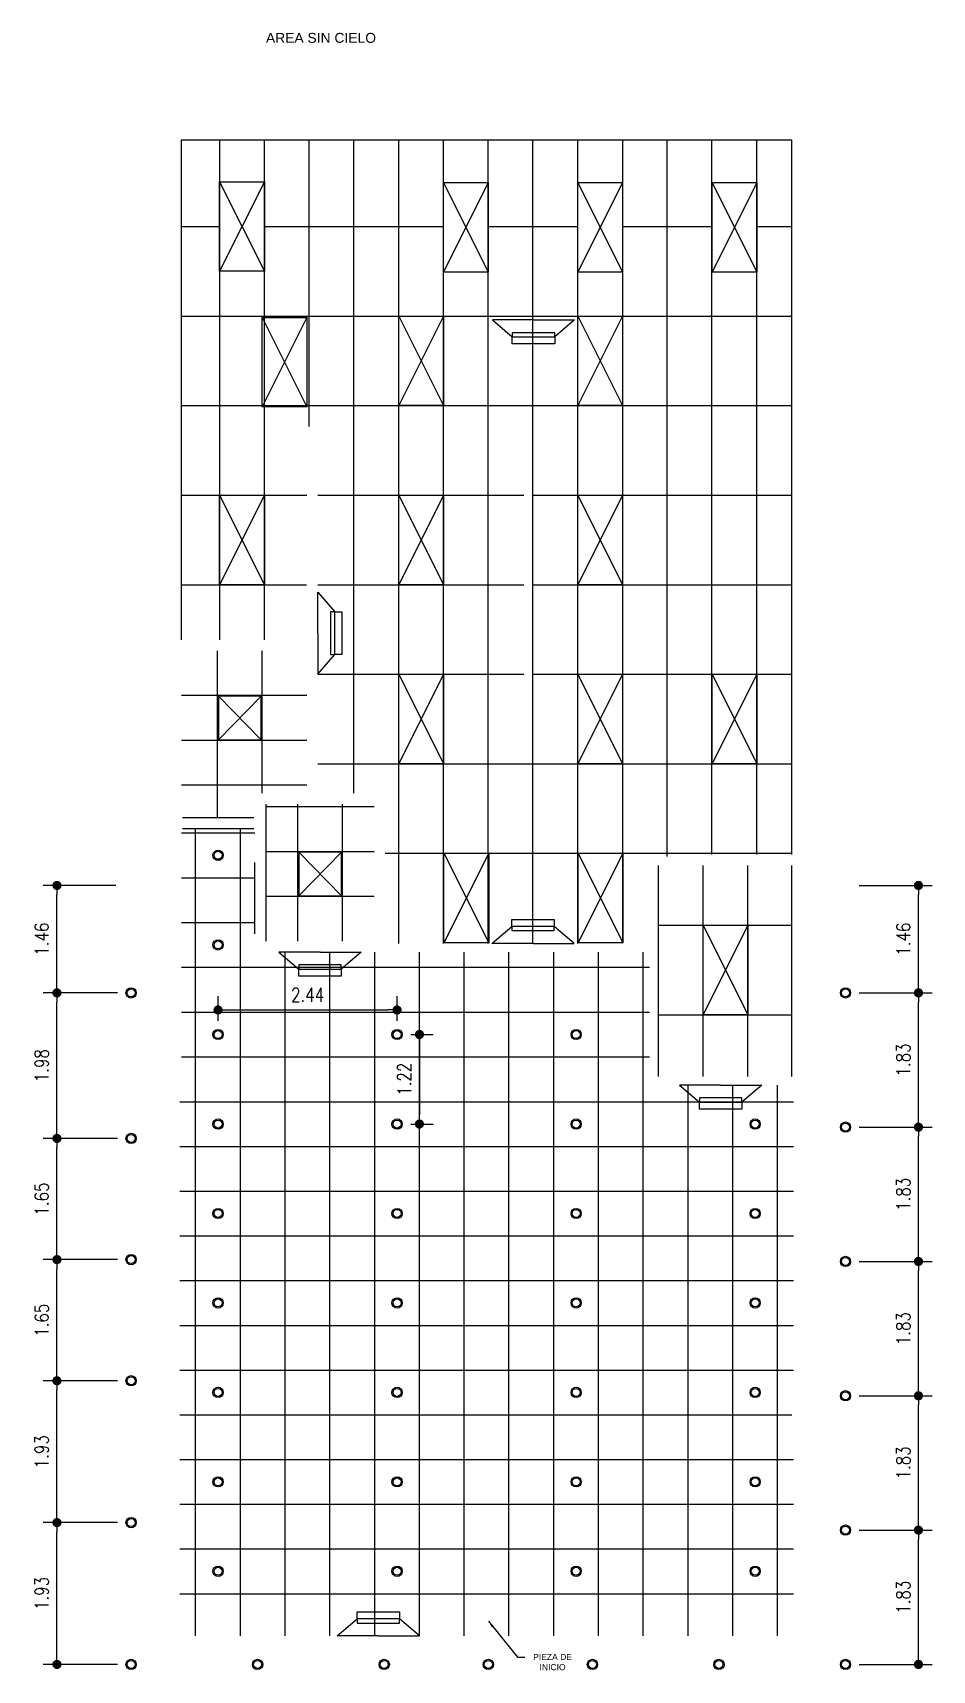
# Model space of a CAD drawing. Header units: metres. Extents: x 5914.5 to 5926.7, y 1788.6 to 1810.9.
import ezdxf

# ---------------------------------------------------------------- set-up
doc = ezdxf.new("R2010")
doc.units = ezdxf.units.M
doc.header["$LTSCALE"] = 0.001
for name, color, linetype in [('A-Cielo Falso', 8, 'Continuous'), ('A-Cotas Generales', 2, 'Continuous'), ('BORDILLO 2', 7, 'Continuous'), ('DIM', 8, 'Continuous'), ('LCE A-CLNG', 241, 'Continuous')]:
    doc.layers.add(name, color=color, linetype=linetype)
doc.styles.add('Arial', font='arial.ttf', dxfattribs={"height": 0.15})
doc.styles.add('Cotas 50', font='arial.ttf', dxfattribs={"height": 0.09})
doc.styles.add('DIMEJE', font='romans.shx', dxfattribs={"width": 0.8})
doc.dimstyles.new('COTAS 50', dxfattribs={"dimtxt": 0.09, "dimasz": 0.1, "dimexe": 0.09, "dimexo": 0, "dimgap": 0.05, "dimtad": 1, "dimzin": 1, "dimdsep": 46, "dimtxsty": 'Cotas 50', "dimblk": 'ARCHTICK', "dimcen": 0.1, "dimdle": 0.09, "dimclrd": 9, "dimclre": 9, "dimclrt": 256, "dimaunit": 1, "dimadec": 4, "dimazin": 0, "dimtfac": 1, "dimtmove": 0, "dimatfit": 3, "dimfxl": 0, "dimarcsym": 0})
doc.dimstyles.new('DIM 125', dxfattribs={"dimscale": 1.25, "dimtxt": 0.15, "dimasz": 0.1, "dimexe": 0.15, "dimexo": 0.15, "dimgap": 0.09, "dimtad": 1, "dimzin": 4, "dimdsep": 46, "dimtxsty": 'DIMEJE', "dimblk": 'DOT', "dimcen": 0.07, "dimdle": 0.15, "dimclrd": 256, "dimclre": 256, "dimaunit": 1, "dimadec": 4, "dimazin": 0, "dimtfac": 1, "dimtix": 1, "dimtmove": 2, "dimatfit": 1, "dimldrblk": 'DOT', "dimfxl": 0, "dimtolj": 1, "dimtzin": 0, "dimarcsym": 0})

# ---------------------------------------------------------------- blocks, each defined once
blk = doc.blocks.new('Lampara L1')
at = {"color": 4}
blk.add_circle((0, 0), 0.07, dxfattribs=at)
at = {"color": 2}
blk.add_circle((0, 0), 0.0545, dxfattribs=at)
blk = doc.blocks.new('2 x 4 Fluorescent Light Fixture')
at = {"color": 4}
for p, q in [((0, 0), (0, 48)), ((0, 48), (24, 48)), ((24, 48), (24, 0)), ((24, 0), (0, 0))]:
    blk.add_line(p, q, dxfattribs=at)
at = {"color": 9}
for p, q in [((0, 0), (24, 48)), ((24, 0), (0, 48)), ((0, 0), (24, 48)), ((24, 0), (0, 48))]:
    blk.add_line(p, q, dxfattribs=at)
at = {"color": 4, "const_width": 0.5}
blk.add_lwpolyline([(0, 0), (24, 0), (24, 48), (0, 48)], close=True, dxfattribs=at)
blk = doc.blocks.new('_Dot')
at = {"color": 0, "linetype": 'ByBlock', "lineweight": -2}
blk.add_line((-0.5, 0), (-1, 0), dxfattribs=at)
at = {"color": 0, "linetype": 'ByBlock', "const_width": 0.5}
blk.add_lwpolyline([(-0.25, 0, 1), (0.25, 0, 1)], format="xyb", close=True, dxfattribs=at)
blk = doc.blocks.new('*D33')
at = {"layer": 'BORDILLO 2', "lineweight": -2, "transparency": 16777216}
for p, q in [((5925.75, 1790.462), (5926.744, 1790.462)), ((5926.556, 1788.758), (5926.556, 1790.337)), ((5925.75, 1788.633), (5926.744, 1788.633))]:
    blk.add_line(p, q, dxfattribs=at)
at = {"layer": 'BORDILLO 2', "lineweight": -2, "transparency": 16777216, "xscale": 0.125, "yscale": 0.125, "zscale": 0.125}
for p, rotation in [((5926.556, 1790.462), 90), ((5926.556, 1788.633), 270)]:
    blk.add_blockref('_Dot', p, dxfattribs=dict(at, rotation=rotation))
at = {"layer": 'BORDILLO 2', "color": 0, "transparency": 16777216, "insert": (5926.35, 1789.548), "char_height": 0.1875, "attachment_point": 5, "rotation": 90, "style": 'DIMEJE'}
blk.add_mtext('\\A1;1.83', dxfattribs=at)
blk = doc.blocks.new('*D34')
at = {"layer": 'BORDILLO 2', "lineweight": -2, "transparency": 16777216}
for p, q in [((5925.75, 1792.291), (5926.744, 1792.291)), ((5926.556, 1790.587), (5926.556, 1792.166)), ((5925.75, 1790.462), (5926.744, 1790.462))]:
    blk.add_line(p, q, dxfattribs=at)
at = {"layer": 'BORDILLO 2', "lineweight": -2, "transparency": 16777216, "xscale": 0.125, "yscale": 0.125, "zscale": 0.125}
for p, rotation in [((5926.556, 1792.291), 90), ((5926.556, 1790.462), 270)]:
    blk.add_blockref('_Dot', p, dxfattribs=dict(at, rotation=rotation))
at = {"layer": 'BORDILLO 2', "color": 0, "transparency": 16777216, "insert": (5926.35, 1791.377), "char_height": 0.1875, "attachment_point": 5, "rotation": 90, "style": 'DIMEJE'}
blk.add_mtext('\\A1;1.83', dxfattribs=at)
blk = doc.blocks.new('*D35')
at = {"layer": 'BORDILLO 2', "lineweight": -2, "transparency": 16777216}
for p, q in [((5925.75, 1794.12), (5926.744, 1794.12)), ((5926.556, 1792.416), (5926.556, 1793.995)), ((5925.75, 1792.291), (5926.744, 1792.291))]:
    blk.add_line(p, q, dxfattribs=at)
at = {"layer": 'BORDILLO 2', "lineweight": -2, "transparency": 16777216, "xscale": 0.125, "yscale": 0.125, "zscale": 0.125}
for p, rotation in [((5926.556, 1794.12), 90), ((5926.556, 1792.291), 270)]:
    blk.add_blockref('_Dot', p, dxfattribs=dict(at, rotation=rotation))
at = {"layer": 'BORDILLO 2', "color": 0, "transparency": 16777216, "insert": (5926.35, 1793.205), "char_height": 0.1875, "attachment_point": 5, "rotation": 90, "style": 'DIMEJE'}
blk.add_mtext('\\A1;1.83', dxfattribs=at)
blk = doc.blocks.new('*D36')
at = {"layer": 'BORDILLO 2', "lineweight": -2, "transparency": 16777216}
for p, q in [((5925.75, 1795.949), (5926.744, 1795.949)), ((5926.556, 1794.245), (5926.556, 1795.824)), ((5925.75, 1794.12), (5926.744, 1794.12))]:
    blk.add_line(p, q, dxfattribs=at)
at = {"layer": 'BORDILLO 2', "lineweight": -2, "transparency": 16777216, "xscale": 0.125, "yscale": 0.125, "zscale": 0.125}
for p, rotation in [((5926.556, 1795.949), 90), ((5926.556, 1794.12), 270)]:
    blk.add_blockref('_Dot', p, dxfattribs=dict(at, rotation=rotation))
at = {"layer": 'BORDILLO 2', "color": 0, "transparency": 16777216, "insert": (5926.35, 1795.034), "char_height": 0.1875, "attachment_point": 5, "rotation": 90, "style": 'DIMEJE'}
blk.add_mtext('\\A1;1.83', dxfattribs=at)
blk = doc.blocks.new('*D37')
at = {"layer": 'BORDILLO 2', "lineweight": -2, "transparency": 16777216}
for p, q in [((5925.75, 1797.777), (5926.744, 1797.777)), ((5926.556, 1796.074), (5926.556, 1797.652)), ((5925.75, 1795.949), (5926.744, 1795.949))]:
    blk.add_line(p, q, dxfattribs=at)
at = {"layer": 'BORDILLO 2', "lineweight": -2, "transparency": 16777216, "xscale": 0.125, "yscale": 0.125, "zscale": 0.125}
for p, rotation in [((5926.556, 1797.777), 90), ((5926.556, 1795.949), 270)]:
    blk.add_blockref('_Dot', p, dxfattribs=dict(at, rotation=rotation))
at = {"layer": 'BORDILLO 2', "color": 0, "transparency": 16777216, "insert": (5926.35, 1796.863), "char_height": 0.1875, "attachment_point": 5, "rotation": 90, "style": 'DIMEJE'}
blk.add_mtext('\\A1;1.83', dxfattribs=at)
blk = doc.blocks.new('*D38')
at = {"layer": 'BORDILLO 2', "lineweight": -2, "transparency": 16777216}
for p, q in [((5915.646, 1790.564), (5914.635, 1790.564)), ((5914.823, 1788.758), (5914.823, 1790.439)), ((5915.646, 1788.633), (5914.635, 1788.633))]:
    blk.add_line(p, q, dxfattribs=at)
at = {"layer": 'BORDILLO 2', "lineweight": -2, "transparency": 16777216, "xscale": 0.125, "yscale": 0.125, "zscale": 0.125}
for p, rotation in [((5914.823, 1790.564), 90), ((5914.823, 1788.633), 270)]:
    blk.add_blockref('_Dot', p, dxfattribs=dict(at, rotation=rotation))
at = {"layer": 'BORDILLO 2', "color": 0, "transparency": 16777216, "insert": (5914.616, 1789.599), "char_height": 0.1875, "attachment_point": 5, "rotation": 90, "style": 'DIMEJE'}
blk.add_mtext('\\A1;1.93', dxfattribs=at)
blk = doc.blocks.new('*D39')
at = {"layer": 'BORDILLO 2', "lineweight": -2, "transparency": 16777216}
for p, q in [((5915.646, 1792.495), (5914.635, 1792.495)), ((5914.823, 1790.689), (5914.823, 1792.37)), ((5915.646, 1790.564), (5914.635, 1790.564))]:
    blk.add_line(p, q, dxfattribs=at)
at = {"layer": 'BORDILLO 2', "lineweight": -2, "transparency": 16777216, "xscale": 0.125, "yscale": 0.125, "zscale": 0.125}
for p, rotation in [((5914.823, 1792.495), 90), ((5914.823, 1790.564), 270)]:
    blk.add_blockref('_Dot', p, dxfattribs=dict(at, rotation=rotation))
at = {"layer": 'BORDILLO 2', "color": 0, "transparency": 16777216, "insert": (5914.616, 1791.529), "char_height": 0.1875, "attachment_point": 5, "rotation": 90, "style": 'DIMEJE'}
blk.add_mtext('\\A1;1.93', dxfattribs=at)
blk = doc.blocks.new('*D40')
at = {"layer": 'BORDILLO 2', "lineweight": -2, "transparency": 16777216}
for p, q in [((5915.646, 1794.145), (5914.635, 1794.145)), ((5914.823, 1792.62), (5914.823, 1794.02)), ((5915.646, 1792.495), (5914.635, 1792.495))]:
    blk.add_line(p, q, dxfattribs=at)
at = {"layer": 'BORDILLO 2', "lineweight": -2, "transparency": 16777216, "xscale": 0.125, "yscale": 0.125, "zscale": 0.125}
for p, rotation in [((5914.823, 1794.145), 90), ((5914.823, 1792.495), 270)]:
    blk.add_blockref('_Dot', p, dxfattribs=dict(at, rotation=rotation))
at = {"layer": 'BORDILLO 2', "color": 0, "transparency": 16777216, "insert": (5914.616, 1793.32), "char_height": 0.1875, "attachment_point": 5, "rotation": 90, "style": 'DIMEJE'}
blk.add_mtext('\\A1;1.65', dxfattribs=at)
blk = doc.blocks.new('*D41')
at = {"layer": 'BORDILLO 2', "lineweight": -2, "transparency": 16777216}
for p, q in [((5915.646, 1795.795), (5914.635, 1795.795)), ((5914.823, 1794.27), (5914.823, 1795.67)), ((5915.646, 1794.145), (5914.635, 1794.145))]:
    blk.add_line(p, q, dxfattribs=at)
at = {"layer": 'BORDILLO 2', "lineweight": -2, "transparency": 16777216, "xscale": 0.125, "yscale": 0.125, "zscale": 0.125}
for p, rotation in [((5914.823, 1795.795), 90), ((5914.823, 1794.145), 270)]:
    blk.add_blockref('_Dot', p, dxfattribs=dict(at, rotation=rotation))
at = {"layer": 'BORDILLO 2', "color": 0, "transparency": 16777216, "insert": (5914.616, 1794.97), "char_height": 0.1875, "attachment_point": 5, "rotation": 90, "style": 'DIMEJE'}
blk.add_mtext('\\A1;1.65', dxfattribs=at)
blk = doc.blocks.new('*D42')
at = {"layer": 'BORDILLO 2', "lineweight": -2, "transparency": 16777216}
for p, q in [((5915.646, 1797.777), (5914.635, 1797.777)), ((5914.823, 1795.92), (5914.823, 1797.652)), ((5915.646, 1795.795), (5914.635, 1795.795))]:
    blk.add_line(p, q, dxfattribs=at)
at = {"layer": 'BORDILLO 2', "lineweight": -2, "transparency": 16777216, "xscale": 0.125, "yscale": 0.125, "zscale": 0.125}
for p, rotation in [((5914.823, 1797.777), 90), ((5914.823, 1795.795), 270)]:
    blk.add_blockref('_Dot', p, dxfattribs=dict(at, rotation=rotation))
at = {"layer": 'BORDILLO 2', "color": 0, "transparency": 16777216, "insert": (5914.616, 1796.786), "char_height": 0.1875, "attachment_point": 5, "rotation": 90, "style": 'DIMEJE'}
blk.add_mtext('\\A1;1.98', dxfattribs=at)
blk = doc.blocks.new('*D43')
at = {"layer": 'BORDILLO 2', "lineweight": -2, "transparency": 16777216}
for p, q in [((5917.017, 1797.398), (5917.017, 1797.732)), ((5917.142, 1797.544), (5919.33, 1797.544)), ((5919.455, 1797.398), (5919.455, 1797.732))]:
    blk.add_line(p, q, dxfattribs=at)
at = {"layer": 'BORDILLO 2', "lineweight": -2, "transparency": 16777216, "xscale": 0.125, "yscale": 0.125, "zscale": 0.125, "rotation": 180}
blk.add_blockref('_Dot', (5917.017, 1797.544), dxfattribs=at)
at = {"layer": 'BORDILLO 2', "lineweight": -2, "transparency": 16777216, "xscale": 0.125, "yscale": 0.125, "zscale": 0.125}
blk.add_blockref('_Dot', (5919.455, 1797.544), dxfattribs=at)
at = {"layer": 'BORDILLO 2', "color": 0, "transparency": 16777216, "insert": (5918.236, 1797.75), "char_height": 0.1875, "attachment_point": 5, "style": 'DIMEJE'}
blk.add_mtext('\\A1;2.44', dxfattribs=at)
blk = doc.blocks.new('*D44')
at = {"layer": 'BORDILLO 2', "lineweight": -2, "transparency": 16777216}
for p, q in [((5919.643, 1797.21), (5919.948, 1797.21)), ((5919.76, 1797.085), (5919.76, 1796.116)), ((5919.643, 1795.991), (5919.948, 1795.991))]:
    blk.add_line(p, q, dxfattribs=at)
at = {"layer": 'BORDILLO 2', "lineweight": -2, "transparency": 16777216, "xscale": 0.125, "yscale": 0.125, "zscale": 0.125}
for p, rotation in [((5919.76, 1797.21), 90), ((5919.76, 1795.991), 270)]:
    blk.add_blockref('_Dot', p, dxfattribs=dict(at, rotation=rotation))
at = {"layer": 'BORDILLO 2', "color": 0, "transparency": 16777216, "insert": (5919.554, 1796.601), "char_height": 0.1875, "attachment_point": 5, "rotation": 90, "style": 'DIMEJE'}
blk.add_mtext('\\A1;1.22', dxfattribs=at)
blk = doc.blocks.new('*D45')
at = {"layer": 'BORDILLO 2', "lineweight": -2, "transparency": 16777216}
for p, q in [((5915.624, 1799.24), (5914.635, 1799.24)), ((5914.823, 1797.902), (5914.823, 1799.115)), ((5915.646, 1797.777), (5914.635, 1797.777))]:
    blk.add_line(p, q, dxfattribs=at)
at = {"layer": 'BORDILLO 2', "lineweight": -2, "transparency": 16777216, "xscale": 0.125, "yscale": 0.125, "zscale": 0.125}
for p, rotation in [((5914.823, 1799.24), 90), ((5914.823, 1797.777), 270)]:
    blk.add_blockref('_Dot', p, dxfattribs=dict(at, rotation=rotation))
at = {"layer": 'BORDILLO 2', "color": 0, "transparency": 16777216, "insert": (5914.616, 1798.509), "char_height": 0.1875, "attachment_point": 5, "rotation": 90, "style": 'DIMEJE'}
blk.add_mtext('\\A1;1.46', dxfattribs=at)
blk = doc.blocks.new('*D46')
at = {"layer": 'BORDILLO 2', "lineweight": -2, "transparency": 16777216}
for p, q in [((5925.75, 1799.24), (5926.744, 1799.24)), ((5926.556, 1797.902), (5926.556, 1799.115)), ((5925.75, 1797.777), (5926.744, 1797.777))]:
    blk.add_line(p, q, dxfattribs=at)
at = {"layer": 'BORDILLO 2', "lineweight": -2, "transparency": 16777216, "xscale": 0.125, "yscale": 0.125, "zscale": 0.125}
for p, rotation in [((5926.556, 1799.24), 90), ((5926.556, 1797.777), 270)]:
    blk.add_blockref('_Dot', p, dxfattribs=dict(at, rotation=rotation))
at = {"layer": 'BORDILLO 2', "color": 0, "transparency": 16777216, "insert": (5926.35, 1798.509), "char_height": 0.1875, "attachment_point": 5, "rotation": 90, "style": 'DIMEJE'}
blk.add_mtext('\\A1;1.46', dxfattribs=at)
blk = doc.blocks.new('_ArchTick')
at = {"color": 0, "linetype": 'ByBlock', "const_width": 0.15}
blk.add_lwpolyline([(-0.5, -0.5), (0.5, 0.5)], dxfattribs=at)

msp = doc.modelspace()

# ---------------------------------------------------------------- linework, layer by layer
for p, q in [((5916.535, 1800.167), (5917.505, 1800.167)), ((5916.535, 1800.017), (5917.505, 1800.017)), ((5917.52, 1798.58), (5917.52, 1799.55))]:
    msp.add_line(p, q)
at = {"layer": 'A-Cielo Falso', "color": 8}
for p, q in [((5916.521, 1809.393), (5924.831, 1809.393)), ((5916.521, 1802.583), (5916.521, 1809.393)), ((5917.039, 1802.583), (5917.039, 1809.393)), ((5917.648, 1802.583), (5917.648, 1809.393)), ((5918.258, 1805.756), (5918.258, 1809.393)), ((5918.868, 1800.497), (5918.868, 1809.393)), ((5919.478, 1798.451), (5919.478, 1809.393)), ((5920.087, 1798.451), (5920.087, 1809.393)), ((5920.697, 1798.451), (5920.697, 1809.393)), ((5921.306, 1798.451), (5921.306, 1809.393)), ((5921.916, 1798.451), (5921.916, 1809.393)), ((5922.532, 1798.458), (5922.532, 1809.393)), ((5923.135, 1799.632), (5923.135, 1809.393)), ((5923.744, 1799.662), (5923.744, 1809.393)), ((5924.354, 1799.662), (5924.354, 1809.393)), ((5924.831, 1799.662), (5924.831, 1809.393)), ((5916.521, 1808.211), (5917.039, 1808.211)), ((5917.648, 1808.211), (5920.087, 1808.211)), ((5920.697, 1808.211), (5921.916, 1808.211)), ((5922.525, 1808.211), (5923.744, 1808.211)), ((5924.354, 1808.211), (5924.831, 1808.211)), ((5916.521, 1806.992), (5924.831, 1806.992)), ((5916.521, 1805.773), (5924.831, 1805.773)), ((5918.258, 1805.487), (5918.258, 1805.773)), ((5916.521, 1804.554), (5918.226, 1804.554)), ((5918.376, 1804.554), (5921.181, 1804.554)), ((5921.306, 1804.554), (5924.831, 1804.554)), ((5916.521, 1803.334), (5918.223, 1803.334)), ((5918.376, 1803.334), (5921.181, 1803.334)), ((5921.308, 1803.334), (5924.831, 1803.334)), ((5917.008, 1800.167), (5917.008, 1802.433)), ((5917.617, 1800.497), (5917.617, 1802.433)), ((5918.376, 1802.115), (5921.181, 1802.115)), ((5921.306, 1802.115), (5924.831, 1802.115)), ((5918.226, 1801.824), (5916.521, 1801.824)), ((5918.226, 1801.215), (5916.521, 1801.215)), ((5918.376, 1800.896), (5924.831, 1800.896)), ((5918.226, 1800.606), (5916.521, 1800.606)), ((5917.67, 1798.481), (5917.67, 1800.347)), ((5919.143, 1800.308), (5917.67, 1800.308)), ((5918.102, 1798.481), (5918.102, 1800.347)), ((5918.711, 1798.481), (5918.711, 1800.347)), ((5916.712, 1789.023), (5916.712, 1800.017)), ((5917.322, 1789.023), (5917.322, 1800.017)), ((5916.521, 1799.955), (5917.52, 1799.955)), ((5919.143, 1799.699), (5917.67, 1799.699)), ((5919.291, 1799.677), (5924.831, 1799.677)), ((5916.521, 1799.345), (5917.52, 1799.345)), ((5923.015, 1796.64), (5923.015, 1799.512)), ((5923.625, 1796.64), (5923.625, 1799.512)), ((5924.234, 1796.64), (5924.234, 1799.512)), ((5924.831, 1796.64), (5924.831, 1799.512)), ((5919.143, 1799.09), (5917.67, 1799.09)), ((5916.521, 1798.735), (5917.52, 1798.735)), ((5923.014, 1798.697), (5924.831, 1798.697)), ((5917.931, 1789.023), (5917.931, 1798.331)), ((5918.541, 1789.023), (5918.541, 1798.331)), ((5919.151, 1789.023), (5919.151, 1798.331)), ((5919.76, 1789.023), (5919.76, 1798.331)), ((5920.37, 1789.023), (5920.37, 1798.331)), ((5920.979, 1789.023), (5920.979, 1798.331)), ((5921.589, 1789.023), (5921.589, 1798.331)), ((5922.199, 1789.023), (5922.199, 1798.331)), ((5922.808, 1789.023), (5922.808, 1798.331)), ((5916.521, 1798.125), (5922.894, 1798.125)), ((5916.521, 1797.515), (5922.894, 1797.515)), ((5923.014, 1797.478), (5924.831, 1797.478)), ((5916.521, 1796.905), (5922.894, 1796.905)), ((5923.418, 1789.023), (5923.418, 1796.52)), ((5924.027, 1789.023), (5924.027, 1796.52)), ((5924.637, 1789.023), (5924.637, 1796.52)), ((5916.497, 1796.295), (5924.853, 1796.295)), ((5916.497, 1795.686), (5924.853, 1795.686)), ((5916.497, 1795.077), (5924.853, 1795.077)), ((5916.497, 1794.468), (5924.853, 1794.468)), ((5916.497, 1793.859), (5924.853, 1793.859)), ((5916.497, 1793.25), (5924.853, 1793.25)), ((5916.497, 1792.641), (5924.853, 1792.641)), ((5916.497, 1792.032), (5924.831, 1792.032)), ((5916.497, 1791.423), (5924.853, 1791.423)), ((5916.497, 1790.814), (5924.853, 1790.814)), ((5916.497, 1790.205), (5924.853, 1790.205)), ((5916.497, 1789.596), (5924.853, 1789.596))]:
    msp.add_line(p, q, dxfattribs=at)
at = {"layer": 'A-Cielo Falso', "color": 3}
for points in [[(5921.313, 1806.94), (5920.753, 1806.94), (5921.024, 1806.71)], [(5921.313, 1806.94), (5921.873, 1806.94), (5921.602, 1806.71)], [(5918.376, 1802.675), (5918.376, 1803.235), (5918.606, 1802.964)], [(5918.376, 1802.675), (5918.376, 1802.115), (5918.606, 1802.386)], [(5921.307, 1798.451), (5920.747, 1798.451), (5921.018, 1798.681)], [(5921.307, 1798.451), (5921.867, 1798.451), (5921.595, 1798.681)], [(5918.407, 1798.331), (5917.847, 1798.331), (5918.118, 1798.101)], [(5918.407, 1798.331), (5918.967, 1798.331), (5918.695, 1798.101)], [(5923.862, 1796.52), (5923.302, 1796.52), (5923.573, 1796.29)], [(5923.862, 1796.52), (5924.422, 1796.52), (5924.151, 1796.29)], [(5919.2, 1789.023), (5918.64, 1789.023), (5918.911, 1789.253)], [(5919.2, 1789.023), (5919.76, 1789.023), (5919.489, 1789.253)]]:
    msp.add_lwpolyline(points, dxfattribs=at)
at = {"layer": 'A-Cielo Falso', "color": 1}
for points in [[(5921.602, 1806.766), (5921.024, 1806.766), (5921.024, 1806.71), (5921.602, 1806.71)], [(5918.606, 1802.386), (5918.606, 1802.964), (5918.55, 1802.964), (5918.55, 1802.386)], [(5921.595, 1798.681), (5921.018, 1798.681), (5921.018, 1798.625), (5921.595, 1798.625)], [(5918.695, 1798.157), (5918.118, 1798.157), (5918.118, 1798.101), (5918.695, 1798.101)], [(5924.151, 1796.346), (5923.573, 1796.346), (5923.573, 1796.29), (5924.151, 1796.29)], [(5919.489, 1789.253), (5918.911, 1789.253), (5918.911, 1789.197), (5919.489, 1789.197)]]:
    msp.add_lwpolyline(points, close=True, dxfattribs=at)
at = {"layer": 'A-Cielo Falso', "color": 3}
for points in [[(5921.602, 1806.614), (5921.024, 1806.614), (5921.024, 1806.71), (5921.602, 1806.71)], [(5918.703, 1802.964), (5918.703, 1802.386), (5918.606, 1802.386), (5918.606, 1802.964)], [(5917.605, 1801.224), (5917.605, 1801.817), (5917.022, 1801.817), (5917.022, 1801.224)], [(5918.698, 1799.098), (5918.698, 1799.691), (5918.115, 1799.691), (5918.115, 1799.098)], [(5921.018, 1798.778), (5921.595, 1798.778), (5921.595, 1798.681), (5921.018, 1798.681)], [(5918.695, 1798.004), (5918.118, 1798.004), (5918.118, 1798.101), (5918.695, 1798.101)], [(5924.151, 1796.193), (5923.573, 1796.193), (5923.573, 1796.29), (5924.151, 1796.29)], [(5918.911, 1789.35), (5919.489, 1789.35), (5919.489, 1789.253), (5918.911, 1789.253)]]:
    msp.add_lwpolyline(points, close=True, dxfattribs=at)
at = {"layer": 'A-Cielo Falso', "color": 1}
for points in [[(5917.022, 1801.817), (5917.605, 1801.224)], [(5917.022, 1801.224), (5917.605, 1801.817)], [(5918.115, 1799.691), (5918.698, 1799.098)], [(5918.115, 1799.098), (5918.698, 1799.691)]]:
    msp.add_lwpolyline(points, dxfattribs=at)

# ---------------------------------------------------------------- block references
at = {"layer": 'A-Cielo Falso', "color": 4, "linetype": 'Continuous'}
for p in [(5917.017, 1799.65), (5917.017, 1798.43), (5915.833, 1797.777), (5925.562, 1797.777), (5917.017, 1797.21), (5919.455, 1797.21), (5921.894, 1797.21), (5917.017, 1795.991), (5919.455, 1795.991), (5921.894, 1795.991), (5924.332, 1795.991), (5925.562, 1795.949), (5915.833, 1795.795), (5917.017, 1794.773), (5919.455, 1794.773), (5921.894, 1794.773), (5924.332, 1794.773), (5915.833, 1794.145), (5925.562, 1794.12), (5917.017, 1793.555), (5919.455, 1793.555), (5921.894, 1793.555), (5924.332, 1793.555), (5915.833, 1792.495), (5917.017, 1792.337), (5919.455, 1792.337), (5921.894, 1792.337), (5924.332, 1792.337), (5925.562, 1792.291), (5917.017, 1791.119), (5919.455, 1791.119), (5921.894, 1791.119), (5924.332, 1791.119), (5915.833, 1790.564), (5925.562, 1790.462), (5917.017, 1789.901), (5919.455, 1789.901), (5921.894, 1789.901), (5924.332, 1789.901), (5915.833, 1788.633), (5917.556, 1788.633), (5919.28, 1788.633), (5920.698, 1788.633), (5922.116, 1788.633), (5923.839, 1788.633), (5925.562, 1788.633)]:
    msp.add_blockref('Lampara L1', p, dxfattribs=at)
at = {"layer": 'LCE A-CLNG', "xscale": 0.0254, "yscale": 0.0254, "zscale": 0.0254, "rotation": 180}
for p in [(5917.648, 1808.821), (5920.697, 1808.81), (5922.525, 1808.81), (5924.354, 1808.81), (5918.226, 1806.975), (5920.087, 1806.992), (5922.525, 1806.992), (5917.648, 1804.554), (5920.087, 1804.554), (5922.525, 1804.554), (5920.087, 1802.115), (5922.525, 1802.115), (5924.354, 1802.115), (5920.703, 1799.677), (5922.532, 1799.677), (5924.234, 1798.697)]:
    msp.add_blockref('2 x 4 Fluorescent Light Fixture', p, dxfattribs=at)

# ---------------------------------------------------------------- texts
at = {"layer": 'A-Cielo Falso', "color": 7, "insert": (5919.168, 1810.711), "char_height": 0.135, "attachment_point": 9, "style": 'Arial'}
msp.add_mtext('AREA SIN CIELO', dxfattribs=at)
at = {"layer": 'A-Cotas Generales', "color": 7, "linetype": 'Continuous', "insert": (5921.573, 1788.665), "char_height": 0.0832, "attachment_point": 5, "style": 'Arial'}
msp.add_mtext('PIEZA DE \\PINICIO', dxfattribs=at)

# ---------------------------------------------------------------- dimensions: what is measured, and where the dimension line sits
at = {"layer": 'BORDILLO 2'}
for base, p1, p2, picture, middle in [((5914.823, 1799.24), (5915.833, 1797.777), (5915.811, 1799.24), '*D45', (5914.616, 1798.509)), ((5926.556, 1799.24), (5925.562, 1797.777), (5925.562, 1799.24), '*D46', (5926.35, 1798.509)), ((5914.823, 1797.777), (5915.833, 1795.795), (5915.833, 1797.777), '*D42', (5914.616, 1796.786)), ((5926.556, 1797.777), (5925.562, 1795.949), (5925.562, 1797.777), '*D37', (5926.35, 1796.863)), ((5919.76, 1795.991), (5919.455, 1797.21), (5919.455, 1795.991), '*D44', (5919.554, 1796.601)), ((5926.556, 1795.949), (5925.562, 1794.12), (5925.562, 1795.949), '*D36', (5926.35, 1795.034)), ((5914.823, 1795.795), (5915.833, 1794.145), (5915.833, 1795.795), '*D41', (5914.616, 1794.97)), ((5914.823, 1794.145), (5915.833, 1792.495), (5915.833, 1794.145), '*D40', (5914.616, 1793.32)), ((5926.556, 1794.12), (5925.562, 1792.291), (5925.562, 1794.12), '*D35', (5926.35, 1793.205)), ((5914.823, 1792.495), (5915.833, 1790.564), (5915.833, 1792.495), '*D39', (5914.616, 1791.529)), ((5926.556, 1792.291), (5925.562, 1790.462), (5925.562, 1792.291), '*D34', (5926.35, 1791.377)), ((5914.823, 1790.564), (5915.833, 1788.633), (5915.833, 1790.564), '*D38', (5914.616, 1789.599)), ((5926.556, 1790.462), (5925.562, 1788.633), (5925.562, 1790.462), '*D33', (5926.35, 1789.548))]:
    dim = msp.add_linear_dim(base=base, p1=p1, p2=p2, angle=90, dimstyle='DIM 125', dxfattribs=at)
    dim.commit()
    dim.dimension.update_dxf_attribs({"geometry": picture, "text_midpoint": middle})
dim = msp.add_linear_dim(base=(5919.455, 1797.544), p1=(5917.017, 1797.21), p2=(5919.455, 1797.21), dimstyle='DIM 125', dxfattribs=at)
dim.commit()
dim.dimension.update_dxf_attribs({"geometry": '*D43', "text_midpoint": (5918.236, 1797.75)})

# ---------------------------------------------------------------- leaders
at = {"layer": 'DIM'}
msp.add_leader([(5920.698, 1789.223), (5921.097, 1788.732), (5921.197, 1788.732)], dimstyle='COTAS 50', dxfattribs=at)

doc.saveas('drawing.dxf')
